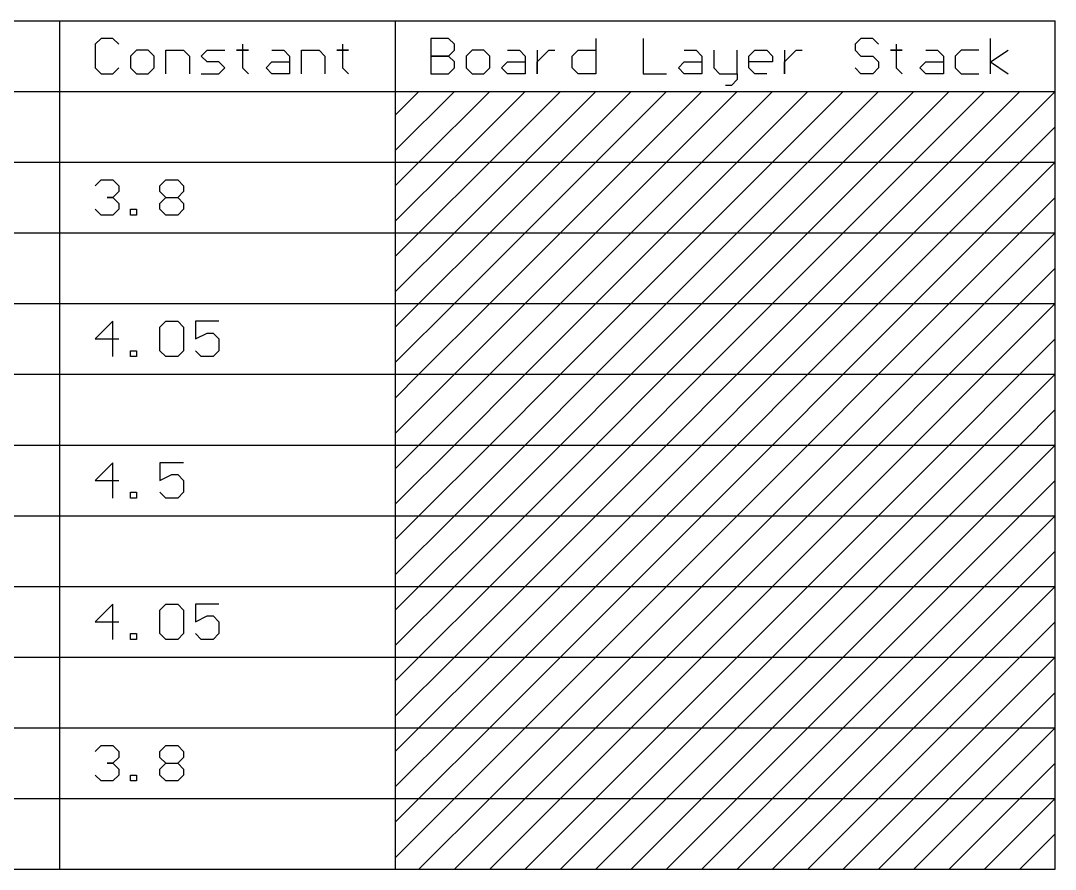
# Model space of a CAD drawing. Header units: millimetres. Extents: x 7.3 to 18.4, y 2.4 to 9.4.
# Drawn here: x 10.105 to 11.861, y 6.072 to 7.513 of the extents above; entities that cross this region are included whole.
import ezdxf

# ---------------------------------------------------------------- set-up
doc = ezdxf.new("R2010")
doc.units = ezdxf.units.MM
doc.header["$MEASUREMENT"] = 0
doc.layers.add('Mechanical1', color=6, linetype='Continuous')

msp = doc.modelspace()

# ---------------------------------------------------------------- linework, layer by layer
at = {"layer": 'Mechanical1'}
for p, q in [((7.3225, 7.5125), (11.8613, 7.5125)), ((10.1718, 6.0725), (10.1718, 7.5125)), ((10.7416, 6.0725), (10.7416, 7.5125)), ((11.8613, 6.0725), (11.8613, 7.5125)), ((10.2418, 7.4825), (10.2318, 7.4725)), ((10.2617, 7.4825), (10.2418, 7.4825)), ((10.2717, 7.4725), (10.2617, 7.4825)), ((10.8016, 7.4825), (10.8016, 7.4225)), ((10.8316, 7.4825), (10.8016, 7.4825)), ((10.8416, 7.4725), (10.8316, 7.4825)), ((11.0815, 7.4825), (11.0815, 7.4225)), ((11.1615, 7.4825), (11.1615, 7.4225)), ((11.5314, 7.4825), (11.5214, 7.4725)), ((11.5514, 7.4825), (11.5314, 7.4825)), ((11.5614, 7.4725), (11.5514, 7.4825)), ((11.7513, 7.4225), (11.7513, 7.4825)), ((10.2318, 7.4725), (10.2318, 7.4325)), ((10.4817, 7.4725), (10.4817, 7.4625)), ((10.6516, 7.4725), (10.6516, 7.4625)), ((10.8416, 7.4625), (10.8416, 7.4725)), ((11.5214, 7.4725), (11.5214, 7.4625)), ((11.5914, 7.4725), (11.5914, 7.4625)), ((10.3017, 7.4625), (10.2917, 7.4525)), ((10.2917, 7.4525), (10.2917, 7.4325)), ((10.3217, 7.4625), (10.3017, 7.4625)), ((10.3317, 7.4525), (10.3217, 7.4625)), ((10.3317, 7.4325), (10.3317, 7.4525)), ((10.3517, 7.4225), (10.3517, 7.4625)), ((10.3517, 7.4625), (10.3817, 7.4625)), ((10.3817, 7.4625), (10.3917, 7.4525)), ((10.3917, 7.4525), (10.3917, 7.4225)), ((10.4117, 7.4525), (10.4217, 7.4625)), ((10.4217, 7.4425), (10.4117, 7.4525)), ((10.4217, 7.4625), (10.4517, 7.4625)), ((10.4817, 7.4625), (10.4717, 7.4625)), ((10.4717, 7.4625), (10.4917, 7.4625)), ((10.4917, 7.4625), (10.4817, 7.4625)), ((10.4817, 7.4625), (10.4817, 7.4325)), ((10.5317, 7.4625), (10.5517, 7.4625)), ((10.5517, 7.4625), (10.5617, 7.4525)), ((10.5617, 7.4525), (10.5617, 7.4225)), ((10.5816, 7.4225), (10.5816, 7.4625)), ((10.5816, 7.4625), (10.6116, 7.4625)), ((10.6116, 7.4625), (10.6216, 7.4525)), ((10.6216, 7.4525), (10.6216, 7.4225)), ((10.6516, 7.4625), (10.6416, 7.4625)), ((10.6416, 7.4625), (10.6616, 7.4625)), ((10.6616, 7.4625), (10.6516, 7.4625)), ((10.6516, 7.4625), (10.6516, 7.4325)), ((10.8316, 7.4525), (10.8016, 7.4525)), ((10.8016, 7.4525), (10.8316, 7.4525)), ((10.8316, 7.4525), (10.8416, 7.4625)), ((10.8416, 7.4425), (10.8316, 7.4525)), ((10.8716, 7.4625), (10.8616, 7.4525)), ((10.8616, 7.4525), (10.8616, 7.4325)), ((10.8916, 7.4625), (10.8716, 7.4625)), ((10.9016, 7.4525), (10.8916, 7.4625)), ((10.9016, 7.4325), (10.9016, 7.4525)), ((10.9316, 7.4625), (10.9516, 7.4625)), ((10.9516, 7.4625), (10.9616, 7.4525)), ((10.9616, 7.4525), (10.9616, 7.4225)), ((10.9816, 7.4625), (10.9816, 7.4225)), ((10.9816, 7.4425), (10.9916, 7.4525)), ((10.9916, 7.4525), (11.0016, 7.4625)), ((11.0016, 7.4625), (11.0116, 7.4625)), ((11.0415, 7.4525), (11.0515, 7.4625)), ((11.0415, 7.4325), (11.0415, 7.4525)), ((11.0515, 7.4625), (11.0815, 7.4625)), ((11.2315, 7.4625), (11.2515, 7.4625)), ((11.2515, 7.4625), (11.2615, 7.4525)), ((11.2615, 7.4525), (11.2615, 7.4225)), ((11.2815, 7.4625), (11.2815, 7.4325)), ((11.3215, 7.4225), (11.3215, 7.4625)), ((11.3414, 7.4525), (11.3514, 7.4625)), ((11.3414, 7.4325), (11.3414, 7.4525)), ((11.3514, 7.4625), (11.3714, 7.4625)), ((11.3714, 7.4625), (11.3814, 7.4525)), ((11.3814, 7.4525), (11.3814, 7.4425)), ((11.4014, 7.4625), (11.4014, 7.4225)), ((11.4014, 7.4425), (11.4114, 7.4525)), ((11.4114, 7.4525), (11.4214, 7.4625)), ((11.4214, 7.4625), (11.4314, 7.4625)), ((11.5214, 7.4625), (11.5314, 7.4525)), ((11.5314, 7.4525), (11.5514, 7.4525)), ((11.5514, 7.4525), (11.5614, 7.4425)), ((11.5914, 7.4625), (11.5814, 7.4625)), ((11.5814, 7.4625), (11.6014, 7.4625)), ((11.6014, 7.4625), (11.5914, 7.4625)), ((11.5914, 7.4625), (11.5914, 7.4325)), ((11.6413, 7.4625), (11.6613, 7.4625)), ((11.6613, 7.4625), (11.6713, 7.4525)), ((11.6713, 7.4525), (11.6713, 7.4225)), ((11.7013, 7.4625), (11.6913, 7.4525)), ((11.6913, 7.4525), (11.6913, 7.4325)), ((11.7313, 7.4625), (11.7013, 7.4625)), ((11.7513, 7.4425), (11.7813, 7.4625)), ((10.2318, 7.4325), (10.2418, 7.4225)), ((10.2617, 7.4225), (10.2717, 7.4325)), ((10.2917, 7.4325), (10.3017, 7.4225)), ((10.3217, 7.4225), (10.3317, 7.4325)), ((10.4417, 7.4425), (10.4217, 7.4425)), ((10.4517, 7.4325), (10.4417, 7.4425)), ((10.4417, 7.4225), (10.4517, 7.4325)), ((10.4817, 7.4325), (10.4917, 7.4225)), ((10.5217, 7.4325), (10.5317, 7.4425)), ((10.5317, 7.4225), (10.5217, 7.4325)), ((10.5317, 7.4425), (10.5617, 7.4425)), ((10.6516, 7.4325), (10.6616, 7.4225)), ((10.8316, 7.4225), (10.8416, 7.4325)), ((10.8416, 7.4325), (10.8416, 7.4425)), ((10.8616, 7.4325), (10.8716, 7.4225)), ((10.8916, 7.4225), (10.9016, 7.4325)), ((10.9216, 7.4325), (10.9316, 7.4425)), ((10.9316, 7.4225), (10.9216, 7.4325)), ((10.9316, 7.4425), (10.9616, 7.4425)), ((10.9816, 7.4225), (10.9816, 7.4425)), ((11.0515, 7.4225), (11.0415, 7.4325)), ((11.2215, 7.4325), (11.2315, 7.4425)), ((11.2315, 7.4225), (11.2215, 7.4325)), ((11.2315, 7.4425), (11.2615, 7.4425)), ((11.2815, 7.4325), (11.2915, 7.4225)), ((11.3814, 7.4425), (11.3414, 7.4425)), ((11.3514, 7.4225), (11.3414, 7.4325)), ((11.4014, 7.4225), (11.4014, 7.4425)), ((11.5314, 7.4225), (11.5214, 7.4325)), ((11.5614, 7.4325), (11.5514, 7.4225)), ((11.5614, 7.4425), (11.5614, 7.4325)), ((11.5914, 7.4325), (11.6014, 7.4225)), ((11.6314, 7.4325), (11.6413, 7.4425)), ((11.6413, 7.4225), (11.6314, 7.4325)), ((11.6413, 7.4425), (11.6713, 7.4425)), ((11.6913, 7.4325), (11.7013, 7.4225)), ((11.7513, 7.4425), (11.7813, 7.4225)), ((10.2418, 7.4225), (10.2617, 7.4225)), ((10.3017, 7.4225), (10.3217, 7.4225)), ((10.4117, 7.4225), (10.4417, 7.4225)), ((10.5617, 7.4225), (10.5317, 7.4225)), ((10.8016, 7.4225), (10.8316, 7.4225)), ((10.8716, 7.4225), (10.8916, 7.4225)), ((10.9616, 7.4225), (10.9316, 7.4225)), ((11.0815, 7.4225), (11.0515, 7.4225)), ((11.1615, 7.4225), (11.2015, 7.4225)), ((11.2615, 7.4225), (11.2315, 7.4225)), ((11.2915, 7.4225), (11.3215, 7.4225)), ((11.3215, 7.4125), (11.3115, 7.4025)), ((11.3215, 7.4225), (11.3215, 7.4125)), ((11.3714, 7.4225), (11.3514, 7.4225)), ((11.5514, 7.4225), (11.5314, 7.4225)), ((11.6713, 7.4225), (11.6413, 7.4225)), ((11.7013, 7.4225), (11.7313, 7.4225)), ((11.3115, 7.4025), (11.3015, 7.4025)), ((7.3225, 7.3925), (11.8613, 7.3925)), ((10.7416, 7.2928), (10.8413, 7.3925)), ((10.7416, 7.3528), (10.7813, 7.3925)), ((10.7813, 7.2725), (10.9013, 7.3925)), ((10.8413, 7.2725), (10.9613, 7.3925)), ((10.9013, 7.2725), (11.0213, 7.3925)), ((10.9613, 7.2725), (11.0813, 7.3925)), ((11.0213, 7.2725), (11.1413, 7.3925)), ((11.0813, 7.2725), (11.2013, 7.3925)), ((11.1413, 7.2725), (11.2613, 7.3925)), ((11.2013, 7.2725), (11.3213, 7.3925)), ((11.2613, 7.2725), (11.3813, 7.3925)), ((11.3213, 7.2725), (11.4413, 7.3925)), ((11.3813, 7.2725), (11.5013, 7.3925)), ((11.4413, 7.2725), (11.5613, 7.3925)), ((11.5013, 7.2725), (11.6213, 7.3925)), ((11.5613, 7.2725), (11.6813, 7.3925)), ((11.6213, 7.2725), (11.7413, 7.3925)), ((11.6813, 7.2725), (11.8013, 7.3925)), ((11.7413, 7.2725), (11.8613, 7.3925)), ((11.8013, 7.2725), (11.8613, 7.3325)), ((9.5219, 7.2725), (10.1718, 7.2725)), ((10.1718, 7.2725), (10.7416, 7.2725)), ((10.7416, 7.1728), (10.8413, 7.2725)), ((10.7416, 7.2328), (10.7813, 7.2725)), ((10.7416, 7.2725), (11.8613, 7.2725)), ((10.7813, 7.1525), (10.9013, 7.2725)), ((10.8413, 7.1525), (10.9613, 7.2725)), ((10.9013, 7.1525), (11.0213, 7.2725)), ((10.9613, 7.1525), (11.0813, 7.2725)), ((11.0213, 7.1525), (11.1413, 7.2725)), ((11.0813, 7.1525), (11.2013, 7.2725)), ((11.1413, 7.1525), (11.2613, 7.2725)), ((11.2013, 7.1525), (11.3213, 7.2725)), ((11.2613, 7.1525), (11.3813, 7.2725)), ((11.3213, 7.1525), (11.4413, 7.2725)), ((11.3813, 7.1525), (11.5013, 7.2725)), ((11.4413, 7.1525), (11.5613, 7.2725)), ((11.5013, 7.1525), (11.6213, 7.2725)), ((11.5613, 7.1525), (11.6813, 7.2725)), ((11.6213, 7.1525), (11.7413, 7.2725)), ((11.6813, 7.1525), (11.8013, 7.2725)), ((11.7413, 7.1525), (11.8613, 7.2725)), ((10.2318, 7.2325), (10.2418, 7.2425)), ((10.2418, 7.2425), (10.2617, 7.2425)), ((10.2617, 7.2425), (10.2717, 7.2325)), ((10.3417, 7.2325), (10.3517, 7.2425)), ((10.3517, 7.2425), (10.3717, 7.2425)), ((10.3717, 7.2425), (10.3817, 7.2325)), ((10.2717, 7.2225), (10.2617, 7.2125)), ((10.2717, 7.2325), (10.2717, 7.2225)), ((10.3417, 7.2225), (10.3417, 7.2325)), ((10.3517, 7.2125), (10.3417, 7.2225)), ((10.3817, 7.2225), (10.3717, 7.2125)), ((10.3817, 7.2325), (10.3817, 7.2225)), ((10.2617, 7.2125), (10.2518, 7.2125)), ((10.2518, 7.2125), (10.2617, 7.2125)), ((10.2617, 7.2125), (10.2717, 7.2025)), ((10.2717, 7.2025), (10.2717, 7.1925)), ((10.3417, 7.2025), (10.3517, 7.2125)), ((10.3417, 7.1925), (10.3417, 7.2025)), ((10.3517, 7.2125), (10.3717, 7.2125)), ((10.3717, 7.2125), (10.3817, 7.2025)), ((10.3817, 7.2025), (10.3817, 7.1925)), ((11.8013, 7.1525), (11.8613, 7.2125)), ((10.2418, 7.1825), (10.2318, 7.1925)), ((10.2617, 7.1825), (10.2418, 7.1825)), ((10.2717, 7.1925), (10.2617, 7.1825)), ((10.2917, 7.1825), (10.2917, 7.1925)), ((10.2917, 7.1925), (10.3017, 7.1925)), ((10.3017, 7.1825), (10.2917, 7.1825)), ((10.3017, 7.1925), (10.3017, 7.1825)), ((10.3517, 7.1825), (10.3417, 7.1925)), ((10.3717, 7.1825), (10.3517, 7.1825)), ((10.3817, 7.1925), (10.3717, 7.1825)), ((9.5219, 7.1525), (10.1718, 7.1525)), ((10.1718, 7.1525), (10.7416, 7.1525)), ((10.7416, 7.0528), (10.8413, 7.1525)), ((10.7416, 7.1128), (10.7813, 7.1525)), ((10.7416, 7.1525), (11.8613, 7.1525)), ((10.7813, 7.0325), (10.9013, 7.1525)), ((10.8413, 7.0325), (10.9613, 7.1525)), ((10.9013, 7.0325), (11.0213, 7.1525)), ((10.9613, 7.0325), (11.0813, 7.1525)), ((11.0213, 7.0325), (11.1413, 7.1525)), ((11.0813, 7.0325), (11.2013, 7.1525)), ((11.1413, 7.0325), (11.2613, 7.1525)), ((11.2013, 7.0325), (11.3213, 7.1525)), ((11.2613, 7.0325), (11.3813, 7.1525)), ((11.3213, 7.0325), (11.4413, 7.1525)), ((11.3813, 7.0325), (11.5013, 7.1525)), ((11.4413, 7.0325), (11.5613, 7.1525)), ((11.5013, 7.0325), (11.6213, 7.1525)), ((11.5613, 7.0325), (11.6813, 7.1525)), ((11.6213, 7.0325), (11.7413, 7.1525)), ((11.6813, 7.0325), (11.8013, 7.1525)), ((11.7413, 7.0325), (11.8613, 7.1525)), ((11.8013, 7.0325), (11.8613, 7.0925)), ((9.5219, 7.0325), (10.1718, 7.0325)), ((10.1718, 7.0325), (10.7416, 7.0325)), ((10.7416, 6.9328), (10.8413, 7.0325)), ((10.7416, 6.9928), (10.7813, 7.0325)), ((10.7416, 7.0325), (11.8613, 7.0325)), ((10.7813, 6.9125), (10.9013, 7.0325)), ((10.8413, 6.9125), (10.9613, 7.0325)), ((10.9013, 6.9125), (11.0213, 7.0325)), ((10.9613, 6.9125), (11.0813, 7.0325)), ((11.0213, 6.9125), (11.1413, 7.0325)), ((11.0813, 6.9125), (11.2013, 7.0325)), ((11.1413, 6.9125), (11.2613, 7.0325)), ((11.2013, 6.9125), (11.3213, 7.0325)), ((11.2613, 6.9125), (11.3813, 7.0325)), ((11.3213, 6.9125), (11.4413, 7.0325)), ((11.3813, 6.9125), (11.5013, 7.0325)), ((11.4413, 6.9125), (11.5613, 7.0325)), ((11.5013, 6.9125), (11.6213, 7.0325)), ((11.5613, 6.9125), (11.6813, 7.0325)), ((11.6213, 6.9125), (11.7413, 7.0325)), ((11.6813, 6.9125), (11.8013, 7.0325)), ((11.7413, 6.9125), (11.8613, 7.0325)), ((10.2617, 7.0025), (10.2318, 6.9725)), ((10.2617, 6.9425), (10.2617, 7.0025)), ((10.3417, 6.9925), (10.3517, 7.0025)), ((10.3417, 6.9525), (10.3417, 6.9925)), ((10.3517, 7.0025), (10.3717, 7.0025)), ((10.3717, 7.0025), (10.3817, 6.9925)), ((10.3817, 6.9925), (10.3817, 6.9525)), ((10.4417, 7.0025), (10.4017, 7.0025)), ((10.4017, 7.0025), (10.4017, 6.9725)), ((10.2318, 6.9725), (10.2717, 6.9725)), ((10.4017, 6.9725), (10.4217, 6.9825)), ((10.4217, 6.9825), (10.4317, 6.9825)), ((10.4317, 6.9825), (10.4417, 6.9725)), ((10.4417, 6.9725), (10.4417, 6.9525)), ((11.8013, 6.9125), (11.8613, 6.9725)), ((10.2917, 6.9425), (10.2917, 6.9525)), ((10.2917, 6.9525), (10.3017, 6.9525)), ((10.3017, 6.9425), (10.2917, 6.9425)), ((10.3017, 6.9525), (10.3017, 6.9425)), ((10.3517, 6.9425), (10.3417, 6.9525)), ((10.3717, 6.9425), (10.3517, 6.9425)), ((10.3817, 6.9525), (10.3717, 6.9425)), ((10.4117, 6.9425), (10.4017, 6.9525)), ((10.4317, 6.9425), (10.4117, 6.9425)), ((10.4417, 6.9525), (10.4317, 6.9425)), ((9.5219, 6.9125), (10.1718, 6.9125)), ((10.1718, 6.9125), (10.7416, 6.9125)), ((10.7416, 6.8128), (10.8413, 6.9125)), ((10.7416, 6.8728), (10.7813, 6.9125)), ((10.7416, 6.9125), (11.8613, 6.9125)), ((10.7813, 6.7925), (10.9013, 6.9125)), ((10.8413, 6.7925), (10.9613, 6.9125)), ((10.9013, 6.7925), (11.0213, 6.9125)), ((10.9613, 6.7925), (11.0813, 6.9125)), ((11.0213, 6.7925), (11.1413, 6.9125)), ((11.0813, 6.7925), (11.2013, 6.9125)), ((11.1413, 6.7925), (11.2613, 6.9125)), ((11.2013, 6.7925), (11.3213, 6.9125)), ((11.2613, 6.7925), (11.3813, 6.9125)), ((11.3213, 6.7925), (11.4413, 6.9125)), ((11.3813, 6.7925), (11.5013, 6.9125)), ((11.4413, 6.7925), (11.5613, 6.9125)), ((11.5013, 6.7925), (11.6213, 6.9125)), ((11.5613, 6.7925), (11.6813, 6.9125)), ((11.6213, 6.7925), (11.7413, 6.9125)), ((11.6813, 6.7925), (11.8013, 6.9125)), ((11.7413, 6.7925), (11.8613, 6.9125)), ((11.8013, 6.7925), (11.8613, 6.8525)), ((9.5219, 6.7925), (10.1718, 6.7925)), ((10.1718, 6.7925), (10.7416, 6.7925)), ((10.7416, 6.6928), (10.8413, 6.7925)), ((10.7416, 6.7528), (10.7813, 6.7925)), ((10.7416, 6.7925), (11.8613, 6.7925)), ((10.7813, 6.6725), (10.9013, 6.7925)), ((10.8413, 6.6725), (10.9613, 6.7925)), ((10.9013, 6.6725), (11.0213, 6.7925)), ((10.9613, 6.6725), (11.0813, 6.7925)), ((11.0213, 6.6725), (11.1413, 6.7925)), ((11.0813, 6.6725), (11.2013, 6.7925)), ((11.1413, 6.6725), (11.2613, 6.7925)), ((11.2013, 6.6725), (11.3213, 6.7925)), ((11.2613, 6.6725), (11.3813, 6.7925)), ((11.3213, 6.6725), (11.4413, 6.7925)), ((11.3813, 6.6725), (11.5013, 6.7925)), ((11.4413, 6.6725), (11.5613, 6.7925)), ((11.5013, 6.6725), (11.6213, 6.7925)), ((11.5613, 6.6725), (11.6813, 6.7925)), ((11.6213, 6.6725), (11.7413, 6.7925)), ((11.6813, 6.6725), (11.8013, 6.7925)), ((11.7413, 6.6725), (11.8613, 6.7925)), ((10.2617, 6.7625), (10.2318, 6.7325)), ((10.2617, 6.7025), (10.2617, 6.7625)), ((10.3817, 6.7625), (10.3417, 6.7625)), ((10.3417, 6.7625), (10.3417, 6.7325)), ((10.2318, 6.7325), (10.2717, 6.7325)), ((10.3417, 6.7325), (10.3617, 6.7425)), ((10.3617, 6.7425), (10.3717, 6.7425)), ((10.3717, 6.7425), (10.3817, 6.7325)), ((10.3817, 6.7325), (10.3817, 6.7125)), ((11.8013, 6.6725), (11.8613, 6.7325)), ((10.2917, 6.7025), (10.2917, 6.7125)), ((10.2917, 6.7125), (10.3017, 6.7125)), ((10.3017, 6.7125), (10.3017, 6.7025)), ((10.3517, 6.7025), (10.3417, 6.7125)), ((10.3817, 6.7125), (10.3717, 6.7025)), ((10.3017, 6.7025), (10.2917, 6.7025)), ((10.3717, 6.7025), (10.3517, 6.7025)), ((9.5219, 6.6725), (10.1718, 6.6725)), ((10.1718, 6.6725), (10.7416, 6.6725)), ((10.7416, 6.5728), (10.8413, 6.6725)), ((10.7416, 6.6328), (10.7813, 6.6725)), ((10.7416, 6.6725), (11.8613, 6.6725)), ((10.7813, 6.5525), (10.9013, 6.6725)), ((10.8413, 6.5525), (10.9613, 6.6725)), ((10.9013, 6.5525), (11.0213, 6.6725)), ((10.9613, 6.5525), (11.0813, 6.6725)), ((11.0213, 6.5525), (11.1413, 6.6725)), ((11.0813, 6.5525), (11.2013, 6.6725)), ((11.1413, 6.5525), (11.2613, 6.6725)), ((11.2013, 6.5525), (11.3213, 6.6725)), ((11.2613, 6.5525), (11.3813, 6.6725)), ((11.3213, 6.5525), (11.4413, 6.6725)), ((11.3813, 6.5525), (11.5013, 6.6725)), ((11.4413, 6.5525), (11.5613, 6.6725)), ((11.5013, 6.5525), (11.6213, 6.6725)), ((11.5613, 6.5525), (11.6813, 6.6725)), ((11.6213, 6.5525), (11.7413, 6.6725)), ((11.6813, 6.5525), (11.8013, 6.6725)), ((11.7413, 6.5525), (11.8613, 6.6725)), ((11.8013, 6.5525), (11.8613, 6.6125)), ((9.5219, 6.5525), (10.1718, 6.5525)), ((10.1718, 6.5525), (10.7416, 6.5525)), ((10.7416, 6.4528), (10.8413, 6.5525)), ((10.7416, 6.5128), (10.7813, 6.5525)), ((10.7416, 6.5525), (11.8613, 6.5525)), ((10.7813, 6.4325), (10.9013, 6.5525)), ((10.8413, 6.4325), (10.9613, 6.5525)), ((10.9013, 6.4325), (11.0213, 6.5525)), ((10.9613, 6.4325), (11.0813, 6.5525)), ((11.0213, 6.4325), (11.1413, 6.5525)), ((11.0813, 6.4325), (11.2013, 6.5525)), ((11.1413, 6.4325), (11.2613, 6.5525)), ((11.2013, 6.4325), (11.3213, 6.5525)), ((11.2613, 6.4325), (11.3813, 6.5525)), ((11.3213, 6.4325), (11.4413, 6.5525)), ((11.3813, 6.4325), (11.5013, 6.5525)), ((11.4413, 6.4325), (11.5613, 6.5525)), ((11.5013, 6.4325), (11.6213, 6.5525)), ((11.5613, 6.4325), (11.6813, 6.5525)), ((11.6213, 6.4325), (11.7413, 6.5525)), ((11.6813, 6.4325), (11.8013, 6.5525)), ((11.7413, 6.4325), (11.8613, 6.5525)), ((10.2617, 6.5225), (10.2318, 6.4925)), ((10.2617, 6.4625), (10.2617, 6.5225)), ((10.3417, 6.5125), (10.3517, 6.5225)), ((10.3517, 6.5225), (10.3717, 6.5225)), ((10.3717, 6.5225), (10.3817, 6.5125)), ((10.4417, 6.5225), (10.4017, 6.5225)), ((10.4017, 6.5225), (10.4017, 6.4925)), ((10.3417, 6.4725), (10.3417, 6.5125)), ((10.3817, 6.5125), (10.3817, 6.4725)), ((10.4017, 6.4925), (10.4217, 6.5025)), ((10.4217, 6.5025), (10.4317, 6.5025)), ((10.4317, 6.5025), (10.4417, 6.4925)), ((10.2318, 6.4925), (10.2717, 6.4925)), ((10.4417, 6.4925), (10.4417, 6.4725)), ((11.8013, 6.4325), (11.8613, 6.4925)), ((10.2917, 6.4625), (10.2917, 6.4725)), ((10.2917, 6.4725), (10.3017, 6.4725)), ((10.3017, 6.4625), (10.2917, 6.4625)), ((10.3017, 6.4725), (10.3017, 6.4625)), ((10.3517, 6.4625), (10.3417, 6.4725)), ((10.3717, 6.4625), (10.3517, 6.4625)), ((10.3817, 6.4725), (10.3717, 6.4625)), ((10.4117, 6.4625), (10.4017, 6.4725)), ((10.4317, 6.4625), (10.4117, 6.4625)), ((10.4417, 6.4725), (10.4317, 6.4625)), ((9.5219, 6.4325), (10.1718, 6.4325)), ((10.1718, 6.4325), (10.7416, 6.4325)), ((10.7416, 6.3328), (10.8413, 6.4325)), ((10.7416, 6.3928), (10.7813, 6.4325)), ((10.7416, 6.4325), (11.8613, 6.4325)), ((10.7813, 6.3125), (10.9013, 6.4325)), ((10.8413, 6.3125), (10.9613, 6.4325)), ((10.9013, 6.3125), (11.0213, 6.4325)), ((10.9613, 6.3125), (11.0813, 6.4325)), ((11.0213, 6.3125), (11.1413, 6.4325)), ((11.0813, 6.3125), (11.2013, 6.4325)), ((11.1413, 6.3125), (11.2613, 6.4325)), ((11.2013, 6.3125), (11.3213, 6.4325)), ((11.2613, 6.3125), (11.3813, 6.4325)), ((11.3213, 6.3125), (11.4413, 6.4325)), ((11.3813, 6.3125), (11.5013, 6.4325)), ((11.4413, 6.3125), (11.5613, 6.4325)), ((11.5013, 6.3125), (11.6213, 6.4325)), ((11.5613, 6.3125), (11.6813, 6.4325)), ((11.6213, 6.3125), (11.7413, 6.4325)), ((11.6813, 6.3125), (11.8013, 6.4325)), ((11.7413, 6.3125), (11.8613, 6.4325)), ((11.8013, 6.3125), (11.8613, 6.3725)), ((9.5219, 6.3125), (10.1718, 6.3125)), ((10.1718, 6.3125), (10.7416, 6.3125)), ((10.7416, 6.2128), (10.8413, 6.3125)), ((10.7416, 6.2728), (10.7813, 6.3125)), ((10.7416, 6.3125), (11.8613, 6.3125)), ((10.7813, 6.1925), (10.9013, 6.3125)), ((10.8413, 6.1925), (10.9613, 6.3125)), ((10.9013, 6.1925), (11.0213, 6.3125)), ((10.9613, 6.1925), (11.0813, 6.3125)), ((11.0213, 6.1925), (11.1413, 6.3125)), ((11.0813, 6.1925), (11.2013, 6.3125)), ((11.1413, 6.1925), (11.2613, 6.3125)), ((11.2013, 6.1925), (11.3213, 6.3125)), ((11.2613, 6.1925), (11.3813, 6.3125)), ((11.3213, 6.1925), (11.4413, 6.3125)), ((11.3813, 6.1925), (11.5013, 6.3125)), ((11.4413, 6.1925), (11.5613, 6.3125)), ((11.5013, 6.1925), (11.6213, 6.3125)), ((11.5613, 6.1925), (11.6813, 6.3125)), ((11.6213, 6.1925), (11.7413, 6.3125)), ((11.6813, 6.1925), (11.8013, 6.3125)), ((11.7413, 6.1925), (11.8613, 6.3125)), ((10.2318, 6.2725), (10.2418, 6.2825)), ((10.2418, 6.2825), (10.2617, 6.2825)), ((10.2617, 6.2825), (10.2717, 6.2725)), ((10.2717, 6.2725), (10.2717, 6.2625)), ((10.3417, 6.2725), (10.3517, 6.2825)), ((10.3417, 6.2625), (10.3417, 6.2725)), ((10.3517, 6.2825), (10.3717, 6.2825)), ((10.3717, 6.2825), (10.3817, 6.2725)), ((10.3817, 6.2725), (10.3817, 6.2625)), ((10.2617, 6.2525), (10.2518, 6.2525)), ((10.2518, 6.2525), (10.2617, 6.2525)), ((10.2717, 6.2625), (10.2617, 6.2525)), ((10.2617, 6.2525), (10.2717, 6.2425)), ((10.3517, 6.2525), (10.3417, 6.2625)), ((10.3417, 6.2425), (10.3517, 6.2525)), ((10.3517, 6.2525), (10.3717, 6.2525)), ((10.3817, 6.2625), (10.3717, 6.2525)), ((10.3717, 6.2525), (10.3817, 6.2425)), ((11.8013, 6.1925), (11.8613, 6.2525)), ((10.2717, 6.2425), (10.2717, 6.2325)), ((10.3417, 6.2325), (10.3417, 6.2425)), ((10.3817, 6.2425), (10.3817, 6.2325)), ((10.2418, 6.2225), (10.2318, 6.2325)), ((10.2617, 6.2225), (10.2418, 6.2225)), ((10.2717, 6.2325), (10.2617, 6.2225)), ((10.2917, 6.2225), (10.2917, 6.2325)), ((10.2917, 6.2325), (10.3017, 6.2325)), ((10.3017, 6.2225), (10.2917, 6.2225)), ((10.3017, 6.2325), (10.3017, 6.2225)), ((10.3517, 6.2225), (10.3417, 6.2325)), ((10.3717, 6.2225), (10.3517, 6.2225)), ((10.3817, 6.2325), (10.3717, 6.2225)), ((9.5219, 6.1925), (10.1718, 6.1925)), ((10.1718, 6.1925), (10.7416, 6.1925)), ((10.7416, 6.0928), (10.8413, 6.1925)), ((10.7416, 6.1528), (10.7813, 6.1925)), ((10.7416, 6.1925), (11.8613, 6.1925)), ((10.7813, 6.0725), (10.9013, 6.1925)), ((10.8413, 6.0725), (10.9613, 6.1925)), ((10.9013, 6.0725), (11.0213, 6.1925)), ((10.9613, 6.0725), (11.0813, 6.1925)), ((11.0213, 6.0725), (11.1413, 6.1925)), ((11.0813, 6.0725), (11.2013, 6.1925)), ((11.1413, 6.0725), (11.2613, 6.1925)), ((11.2013, 6.0725), (11.3213, 6.1925)), ((11.2613, 6.0725), (11.3813, 6.1925)), ((11.3213, 6.0725), (11.4413, 6.1925)), ((11.3813, 6.0725), (11.5013, 6.1925)), ((11.4413, 6.0725), (11.5613, 6.1925)), ((11.5013, 6.0725), (11.6213, 6.1925)), ((11.5613, 6.0725), (11.6813, 6.1925)), ((11.6213, 6.0725), (11.7413, 6.1925)), ((11.6813, 6.0725), (11.8013, 6.1925)), ((11.7413, 6.0725), (11.8613, 6.1925)), ((11.8013, 6.0725), (11.8613, 6.1325)), ((9.5219, 6.0725), (10.1718, 6.0725)), ((10.1718, 6.0725), (10.7416, 6.0725)), ((10.7416, 6.0725), (11.8613, 6.0725))]:
    msp.add_line(p, q, dxfattribs=at)

doc.saveas('drawing.dxf')
